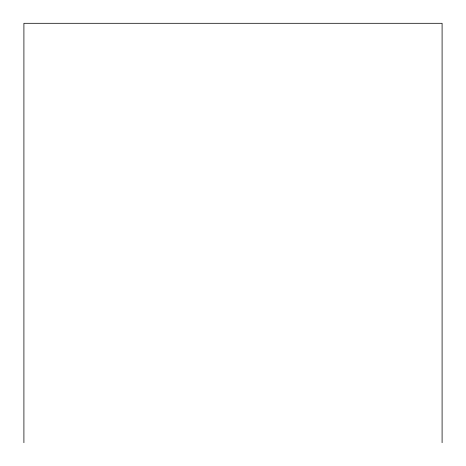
<?xml version="1.0" encoding="UTF-8"?>
<svg xmlns="http://www.w3.org/2000/svg" width="466" height="466" viewBox="0 0 466 466"><rect width="100%" height="100%" fill="white"/><g stroke="black" fill="none" stroke-linecap="round" stroke-linejoin="round"><path stroke-width="0.7" d="M442.094 442.7L442.094 23.3L23.906 23.3L23.906 442.7"/></g></svg>
